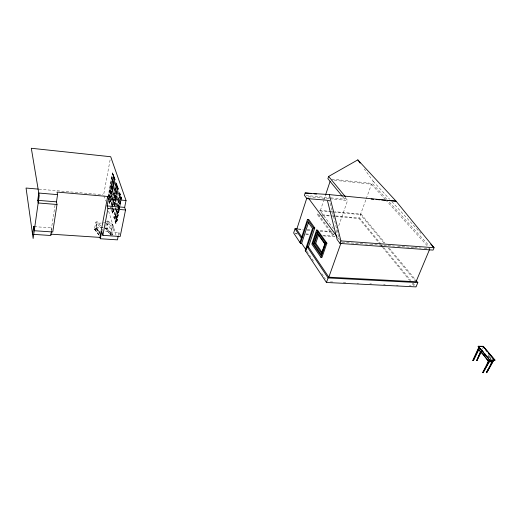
<?xml version="1.0" encoding="UTF-8"?>
<svg xmlns="http://www.w3.org/2000/svg" width="521" height="521" viewBox="0 0 521 521"><rect width="100%" height="100%" fill="white"/><g stroke="black" fill="none" stroke-linecap="round" stroke-linejoin="round"><path stroke-width="0.39" stroke-dasharray="2.6 1.95" d="M51.201 230.171L55.096 204.766M51.533 230.927L52.002 227.879L36.04 226.772M99.205 235.31L94.47 229.129L95.721 222.376A0.853 0.358 85.8 0 1 96.085 222.135L100.579 227.892M94.588 229.142L99.27 235.251M95.161 228.823L95.975 229.051L94.659 229.064M110.107 159.908L103.646 194.815L105.548 201.028M108.075 196.41L112.51 172.842L115.011 179.257M108.16 197.498L112.49 174.489L113.448 174.581L115.102 179.361L113.018 190.289L112.23 188.368L113.018 190.289M108.238 197.225L112.829 172.874M102.253 230.627L102.526 229.149M109.104 197.576L113.448 174.581M109.228 197.42L113.604 175.147L109.384 197.433L110.061 199.556M111.474 186.648L109.449 197.348L111.631 186.661L112.1 188.537L110.348 197.739M111.546 186.29L113.76 175.44L111.702 186.303L112.328 188.192L111.702 186.303M112.165 188.179L114.399 177.296L112.386 188.381M111.631 186.661L112.256 188.55L110.276 199.478L110.895 201.419L110.12 199.465M114.418 178.429L109.599 203.789L114.418 178.429L112.51 172.842M110.283 200.266L110.732 201.679L110.869 200.116M111.019 199.348L115.102 179.361M105.672 228.224L105.652 228.309M114.457 177.485L109.618 202.135L110.569 202.22L114.985 179.061L114.021 178.97L112.49 174.489M110.895 201.419L112.946 190.647L112.158 188.726L112.946 190.647M99.511 232.21L96.32 228.061L104.832 227.488L110.758 235.101L112.328 234.984L106.968 228.205L106.356 228.068L112.204 234.847L110.83 234.951L105.314 227.983M111.168 204.955L112.236 199.38M112.386 198.579L115.916 181.888L118.169 188.485L114.659 205.723M112.295 200.65L111.103 206.87L111.754 208.941M112.445 199.869L115.571 183.535L116.548 183.626L118.267 188.582L116.111 199.673M111.487 204.981L115.916 181.888M112.367 205.391L113.558 199.172M113.708 198.397L116.548 183.626M112.197 206.791L116.704 184.206L112.354 206.804M112.425 206.72L114.509 195.87L115.323 197.85L114.509 195.87M114.581 195.505L116.867 184.499L114.744 195.518L115.395 197.485L114.744 195.518M112.881 205.183L114.672 195.883M113.806 204.838L114.861 199.393M115.232 197.472L117.531 186.44L113.832 205.43M113.897 210.21L113.591 211.773L112.621 211.695L113.077 209.351M114.034 205.046L115.226 198.039M113.682 209.52L112.601 213.389L113.357 209.494M114.112 205.6L115.317 199.361M115.467 198.586L117.577 187.677L115.59 181.855M114.438 205.626L115.642 199.393M115.792 198.612L117.909 187.703L117.577 187.677M112.823 208.276L113.598 211.213L113.904 209.644M114.822 205.736L118.143 188.289L117.16 188.205L115.571 183.535M114.985 205.495L116.04 200.038M112.243 224.551L112.595 224.584M120.429 201.288L116.066 223.411L115.734 223.385L113.76 217.088L117.271 199.074M117.427 198.293L118.801 191.24L119.127 191.272L121.465 198.104L116.912 221.165L115.447 216.56L117.459 206.283M116.066 223.411L114.092 217.114L117.297 200.67M117.401 200.064L119.127 191.272M110.758 235.101L112.191 227.755L107.137 221.438A0.847 0.365 85.8 0 0 106.759 221.679L105.476 228.374A1.075 0.514 10.6 0 1 107.033 228.27L108.322 221.581A0.847 0.365 85.8 0 1 108.7 221.34L113.767 227.651L112.328 234.984M115.148 216.703L114.171 216.625L115.753 221.653L116.743 221.731L115.148 216.703L116.385 210.393M117.31 205.665L118.234 200.937M118.391 200.149L119.778 193.05L118.781 192.965L120.442 197.83L121.445 197.915L116.743 221.731M116.743 221.151L115.284 216.547L116.991 207.853M117.14 207.065L118.378 200.741M118.534 199.947L119.934 193.643L117.616 205.495M115.682 216.495L116.346 218.579L115.682 216.495L117.375 207.846M118.586 207.169L117.909 205.118L119.934 193.929M116.176 218.566L118.039 209.103M118.716 205.665L119.889 199.686M120.038 198.937L120.794 195.961L120.201 198.95M119.263 209.82L116.912 220.878L116.248 218.774L118.417 207.736M118.781 205.867L120.058 199.699M115.753 221.653L119.817 201.002M119.973 200.207L120.696 196.15M115.734 223.385L118.541 209.162M118.69 208.374L120.403 199.68M120.559 198.885L120.872 197.309L118.801 191.24M120.585 200.5L121.204 197.335L120.872 197.309M119.485 208.7L119.928 206.446M120.077 205.697L121.263 199.699M118.332 235.453L118.918 232.509L104.858 231.532M334.469 232.509L333.251 235.993L317.289 214.346L317.738 212.991M333.505 228.758L320.2 210.992L323.502 201.126M323.756 200.364L325.527 195.056M331.03 197.902L344.739 199.224L345.338 197.492M336.351 232.561L337.426 229.507M338.761 225.691L347.592 200.494L345.019 197.368M384.14 243.183L360.486 214.574L365.983 199.406M366.263 198.651L371.486 184.245L331.408 179.96M381.144 244.316L359.614 218.019L361.046 214.066L334.645 211.708M386.621 199.074L372.417 183.464L373.205 181.295L364.348 168.96M481.912 349.291L482.589 347.826M488.776 354.573L488.027 355.635L490.645 358.735M106.864 221.477L107.736 220.924L108.778 221.418M95.818 222.174C97.902 220.031 99.518 225.144 100.703 225.893M110.504 234.58L112.614 224.434L111.807 223.796L106.206 224.16M105.939 228.185L106.356 228.068M96.795 224.72L96.001 227.99L100.462 233.786M105.268 228.393L110.048 228.068L110.511 228.621M96.066 228.016L104.851 227.397M105.737 222.754L97.023 223.314L96.626 224.811M330.418 281.887L332.834 282.011M343.313 282.532L345.729 282.649M357.009 283.209L358.617 283.287M369.897 283.854L371.512 283.932M383.593 284.531L385.208 284.609M396.488 285.169L398.096 285.254M409.376 285.814L410.991 285.892M342.056 242.324L369.454 244.31M370.262 244.369L387.188 245.593M387.989 245.645L394.436 246.114M397.66 246.348L405.722 246.928M406.523 246.987L413.778 247.514M414.586 247.573L421.033 248.035M424.257 248.27L429.897 248.68L428.255 246.876M295.277 233.121L296.892 233.245M305.781 233.916L309.012 234.163M322.746 235.199L333.251 235.993M295.309 233.773L297.732 233.955M305.807 234.561L309.038 234.802M323.58 235.896L334.886 236.749L318.845 215.049L321.255 215.264M113.76 217.088L114.092 217.114M116.248 218.774L117.075 220.891M298.279 228.973L303.131 229.351M307.182 229.663L310.418 229.917M320.135 230.673L333.902 231.747M298.305 229.611L303.163 229.989M307.214 230.302L310.451 230.556M320.161 231.311L332.307 232.249M327.943 200.331L329.532 200.461L339.353 239.712M38.984 189.169L102.839 194.75M317.289 214.346L318.885 214.483M322.082 214.763L331.662 215.596M332.463 215.661L334.853 215.87M335.654 215.941L359.614 218.019M322.063 215.329L331.708 216.169M332.515 216.235L334.925 216.443M335.732 216.515L359.047 218.533L379.991 244.167M320.2 210.992L360.486 214.574M319.438 210.354L330.64 211.357M331.441 211.422L333.844 211.637M117.433 186.616L115.297 197.674L115.949 199.66M118.267 188.582L116.541 184.193M328.093 200.325L329.532 200.461M306.029 195.479L330.223 197.824M329.051 198.709L307.286 196.612L308.478 198.221M329.858 198.788L347.592 200.494M331.87 179.113L372.417 183.464M373.205 181.295L389.649 199.243M391.844 201.64L420.903 233.349M389.35 202.076L429.232 245.892M371.486 184.245L385.13 199.296M385.677 199.901L427.708 246.27M489.44 355.413L490.437 356.585M491.036 358.546L488.249 355.635L490.867 358.735M361.046 214.066L384.791 242.721M389.441 248.328L415.25 279.477M388.249 248.159L416.018 281.75M342.694 196.736L344.739 199.224M381.659 244.948L383.195 246.824M383.71 247.449L410.887 280.637M412.938 283.137L416.018 286.895M380.499 244.792L382.036 246.667M382.544 247.293L409.617 280.428M412.17 283.554L414.208 286.055M106.147 222.949L110.335 228.218M96.339 227.97L99.531 232.112M96.19 228.016L99.804 232.705M95.994 228.96L99.85 233.955M94.607 229.051L99.283 235.16M337.419 237.114L340.78 241.627M306.967 251.304L314.163 262.122M321.802 273.616L325.397 279.022M119.778 193.05L121.556 198.201L119.771 193.63M113.441 175.134L114.939 179.341M118.488 207.365L118.944 208.745M113.285 208.934L113.923 210.953L113.122 208.921M110.126 200.253L110.576 201.666M112.666 208.263L113.598 211.213M109.345 198.351L110.569 202.22M112.067 206.948L112.718 209.019M112.94 209.702L113.591 211.773M111.969 209.631L112.621 211.695M109.006 200.911L109.918 203.815M112.927 213.415L110.713 207.345L112.601 213.389M118.918 232.509L119.55 234.509M108.687 200.885L109.599 203.789M108.642 211.129L116.02 235.205M94.47 229.129A1.088 0.521 10.1 0 1 96.059 229.019L97.31 222.278A0.853 0.358 85.8 0 1 97.674 222.037M112.191 227.755A1.081 0.827 -36.3 0 1 113.767 227.651"/><path stroke-width="0.78" d="M35.239 226.72L33.644 226.609L32.556 234.307L50.83 235.505L51.416 231.689M56.997 204.493L38.176 202.975L37.746 200.325L38.775 193.037L57.577 194.646L56.47 201.855L56.997 204.493L52.751 231.975L34.243 230.731L33.644 226.609M118.182 236.182L117.446 239.862L100.338 238.742L99.973 237.4L107.665 196.456L57.043 192.067L57.577 194.646M100.338 238.742L101.738 231.317L102.865 235.349L120.175 236.508L125.535 209.963L124.649 207.384L126.03 200.5L110.693 156.736L31.312 148.27L39.212 195.668L33.142 238.475L26.05 188.035L38.176 189.097M102.865 235.349L107.945 208.543L107.15 205.951L108.466 198.996L107.665 196.456M306.804 198.553L327.37 200.259L337.133 239.549L340.011 243.431L433.055 250.093L434.065 247.709L396.077 201.178L329.279 194.6L305.176 192.959L304.414 195.323L306.804 198.553L308.881 198.755L336.931 236.462M297.465 228.908L295.036 228.719L293.662 233.004L300.454 243.248L301.666 243.333L305.996 249.846M306.791 198.143L296.69 229.487L302.115 237.543M299.933 242.467L307.501 219.361L308.725 219.465L314.775 227.964L308.432 246.928L328.816 277.185L416.018 281.75L429.584 249.416M300.454 243.248L307.611 221.445L312.535 228.406L305.202 250.419L326.452 282.48L416.018 286.895L417.829 282.59L415.765 280.096M301.666 243.333L308.588 222.298M387.253 200.435L396.077 201.178L357.816 159.875L328.634 176.45L327.891 178.69L342.186 196.111M305.742 251.226L313.531 227.859L307.501 219.361M325.781 194.294L330.099 181.393M316.586 230.035L311.858 244.095L320.962 257.407L321.945 257.472L326.901 243.183L317.556 230.106L316.586 230.035L325.905 243.112L326.901 243.183M312.743 243.646L316.69 231.936L324.954 243.581L320.858 255.459L312.743 243.646L313.714 243.711L321.392 254.867M313.714 243.711L317.66 232.014M314.645 243.242L317.771 233.988L324.967 244.134L321.731 253.506L314.645 243.242L315.752 243.32L322.408 252.932M315.752 243.32L318.618 234.847M320.962 257.407L325.905 243.112M340.011 243.431L340.91 240.904L329.279 194.6M326.452 282.48L328.074 277.934L307.201 246.843L308.432 246.928M328.816 277.185L340.981 243.027M472.879 360.252L478.955 347.032L479.424 347.598L473.114 360.539L472.879 360.252L473.472 360.545L479.086 349.037M473.244 360.258L478.975 347.774M481.293 351.955L476.708 360.565L480.538 351.486M477.067 360.565L480.219 352.951M494.462 360.272L494.95 360.063L483.286 346.328L478.226 346.25L478.356 346.745M489.512 359.366L488.444 361.502A93.409 55.552 83.1 0 0 478.578 349.715L479.607 347.598M483.286 346.328L483.052 346.817L484.087 348.041M476.708 360.565L481.28 351.232M483.039 372.73L490.189 359.952L483.039 372.73L482.798 372.437L489.33 359.366M482.798 372.437L485.338 368.08M487.155 364.453L488.607 361.548A93.396 55.565 83.1 0 0 482.993 354.228M489.727 360.206L478.141 346.426L483.195 346.504L494.859 360.245L489.701 360.245L494.95 360.063M486.679 372.73L493.849 359.978L486.679 372.73L486.438 372.43L492.13 361.776L488.835 361.756M486.438 372.43L488.985 368.087M490.808 364.466L493.198 359.64M476.474 360.278L476.832 360.278M473.114 360.539L473.472 360.545M489.284 361.509L492.098 361.522M478.578 349.715L478.753 349.715A93.396 55.565 83.1 0 1 482.159 353.284M328.074 277.934L417.829 282.59M50.589 234.137L99.973 237.4M340.91 240.904L434.065 247.709L430.769 244.121M107.945 208.543L125.535 209.963M313.531 227.859L314.775 227.964M37.746 200.325L56.47 201.855M107.15 205.951L124.649 207.384M371.206 199.081L373.616 199.282M376.025 199.491L380.03 199.83M381.639 199.96L385.651 200.298M108.466 198.996L126.03 200.5M305.176 192.959L311.63 193.591M314.052 193.825L316.475 194.066M485.644 349.878L487.2 351.708M488.236 352.932L489.792 354.768M491.349 356.605L492.905 358.435M481.691 350.079L483.254 351.935M484.823 353.792L485.865 355.029M487.428 356.892L488.47 358.129M478.226 346.25L489.818 360.031M328.634 176.45L345.54 196.918M357.816 159.875L360.148 163.119M295.036 228.719L301.353 238.13"/></g></svg>
